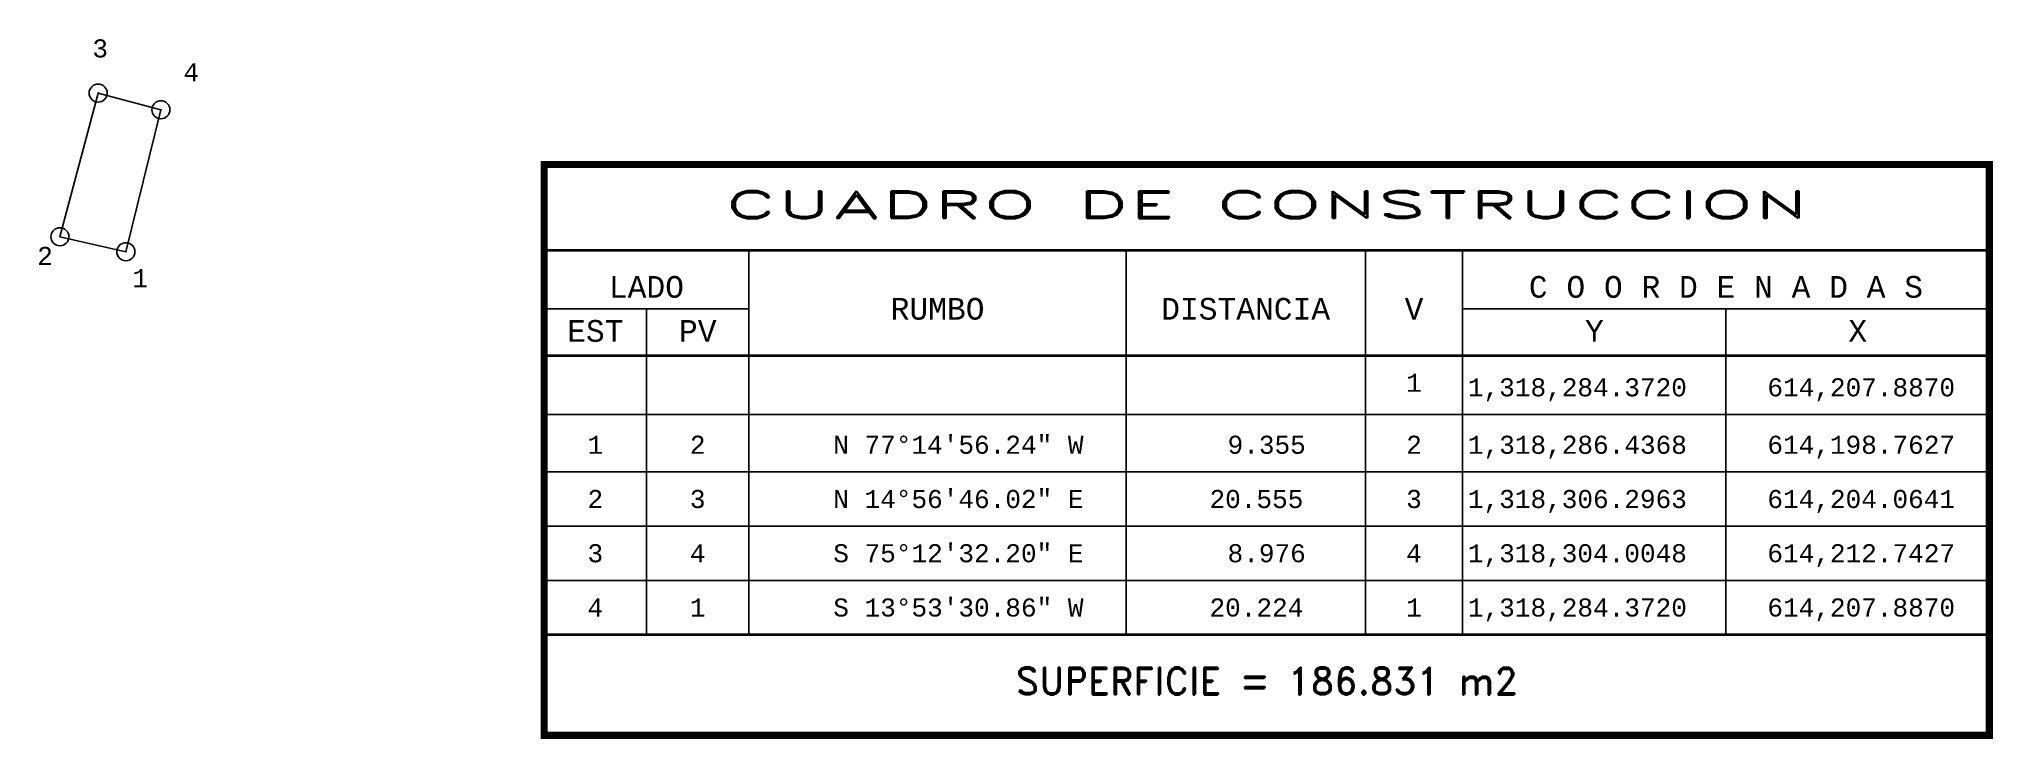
# Model space of a CAD drawing. Header units: millimetres. Extents: x 614196 to 614466, y 1318217 to 1318314.
import ezdxf
from ezdxf.enums import TextEntityAlignment as Align

# ---------------------------------------------------------------- set-up
doc = ezdxf.new("R2010")
doc.units = ezdxf.units.MM
doc.header["$PDMODE"] = 32
doc.header["$PDSIZE"] = 2.5
for name, color, linetype in [('CVL_CUADCON', 1, 'Continuous'), ('CVL_CUADCON_LIN', 8, 'Continuous'), ('CVL_CUADCON_TIT', 1, 'Continuous'), ('CVL_CUADCON_TX', 2, 'Continuous'), ('CVL_PUNTO', 2, 'Continuous'), ('CVL_PUNTO_NUM', 2, 'Continuous')]:
    doc.layers.add(name, color=color, linetype=linetype)
doc.styles.add('HUECA1', font='hueca1.shx')
doc.styles.add('MONOTXT4', font='monotxt4.shx')

msp = doc.modelspace()

# ---------------------------------------------------------------- linework, layer by layer
msp.add_lwpolyline([(614204.06, 1318306.3), (614212.74, 1318304), (614207.89, 1318284.37), (614198.76, 1318286.44)], close=True)
at = {"layer": 'CVL_CUADCON', "color": 1, "linetype": 'Continuous', "const_width": 1, "flags": 128}
msp.add_lwpolyline([(614265.76, 1318296.43), (614465.69, 1318296.43), (614465.69, 1318217.51), (614265.76, 1318217.51)], close=True, dxfattribs=at)
at = {"layer": 'CVL_CUADCON', "color": 1, "linetype": 'Continuous', "const_width": 0.375, "flags": 128}
for points in [[(614265.76, 1318284.55), (614465.69, 1318284.55)], [(614265.76, 1318270.01), (614465.69, 1318270.01)], [(614265.76, 1318231.43), (614465.69, 1318231.43)]]:
    msp.add_lwpolyline(points, dxfattribs=at)
at = {"layer": 'CVL_CUADCON_LIN', "color": 8, "linetype": 'Continuous'}
for p, q in [((614294.08, 1318284.55), (614294.08, 1318231.43)), ((614346.26, 1318284.55), (614346.26, 1318231.43)), ((614379.37, 1318284.55), (614379.37, 1318231.43)), ((614392.83, 1318284.55), (614392.83, 1318231.43)), ((614265.76, 1318276.48), (614294.08, 1318276.48)), ((614279.91, 1318276.48), (614279.91, 1318231.43)), ((614392.83, 1318276.48), (614465.69, 1318276.48)), ((614429.26, 1318276.48), (614429.26, 1318231.43)), ((614265.76, 1318261.87), (614465.69, 1318261.87)), ((614265.76, 1318253.93), (614465.69, 1318253.93)), ((614265.76, 1318246.43), (614465.69, 1318246.43)), ((614265.76, 1318238.93), (614465.69, 1318238.93)), ((614265.76, 1318231.43), (614465.69, 1318231.43))]:
    msp.add_line(p, q, dxfattribs=at)
at = {"layer": 'CVL_PUNTO', "color": 2}
for p in [(614204.06, 1318306.3), (614212.74, 1318304), (614198.76, 1318286.44), (614207.89, 1318284.37)]:
    msp.add_point(p, dxfattribs=at)

# ---------------------------------------------------------------- texts
at = {"layer": 'CVL_CUADCON_TIT', "color": 1, "style": 'HUECA1', "width": 1.758658}
msp.add_text('CUADRO DE CONSTRUCCION', height=3.75, dxfattribs=at).set_placement((614290.76, 1318289), (614440.69, 1318289), align=Align.FIT)
at = {"layer": 'CVL_CUADCON_TIT', "color": 1, "style": 'MONOTXT4'}
for s, p in [('LADO', (614279.91, 1318278.01)), ('C O O R D E N A D A S', (614429.26, 1318278.01)), ('EST', (614272.84, 1318271.92)), ('PV', (614287.01, 1318271.92)), ('Y', (614411.06, 1318271.92)), ('X', (614447.49, 1318271.92))]:
    msp.add_text(s, height=3, dxfattribs=at).set_placement(p, align=Align.CENTER)
at = {"layer": 'CVL_CUADCON_TIT', "color": 1}
for s, height, style, p in [('RUMBO', 3, 'MONOTXT4', (614320.19, 1318276.48)), ('DISTANCIA', 3, 'MONOTXT4', (614362.81, 1318276.48)), ('V', 3, 'MONOTXT4', (614386.11, 1318276.48)), ('SUPERFICIE = 186.831 m2', 3.75, 'HUECA1', (614365.73, 1318225.01))]:
    msp.add_text(s, height=height, dxfattribs=dict(at, style=style)).set_placement(p, align=Align.MIDDLE)
at = {"layer": 'CVL_CUADCON_TX', "color": 2, "style": 'MONOTXT4'}
for s, p in [('1', (614386.1, 1318265)), ('1', (614272.84, 1318256.43)), ('2', (614287, 1318256.43)), ('2', (614386.1, 1318256.43)), ('2', (614272.84, 1318248.93)), ('3', (614287, 1318248.93)), ('3', (614386.1, 1318248.93)), ('3', (614272.84, 1318241.43)), ('4', (614287, 1318241.43)), ('4', (614386.1, 1318241.43)), ('4', (614272.84, 1318233.93)), ('1', (614287, 1318233.93)), ('1', (614386.1, 1318233.93))]:
    msp.add_text(s, height=2.5, dxfattribs=at).set_placement(p, align=Align.CENTER)
for s, p in [('1,318,284.3720', (614393.56, 1318264.37)), ('614,207.8870', (614434.99, 1318264.37)), ('N 77%%d14\'56.24" W', (614305.76, 1318256.43)), ('9.355', (614360.31, 1318256.43)), ('1,318,286.4368', (614393.56, 1318256.43)), ('614,198.7627', (614434.99, 1318256.43)), ('N 14%%d56\'46.02" E', (614305.76, 1318248.93)), ('20.555', (614357.81, 1318248.93)), ('1,318,306.2963', (614393.56, 1318248.93)), ('614,204.0641', (614434.99, 1318248.93)), ('S 75%%d12\'32.20" E', (614305.76, 1318241.43)), ('8.976', (614360.31, 1318241.43)), ('1,318,304.0048', (614393.56, 1318241.43)), ('614,212.7427', (614434.99, 1318241.43)), ('S 13%%d53\'30.86" W', (614305.76, 1318233.93)), ('20.224', (614357.81, 1318233.93)), ('1,318,284.3720', (614393.56, 1318233.93)), ('614,207.8870', (614434.99, 1318233.93))]:
    msp.add_text(s, height=2.5, dxfattribs=at).set_placement(p)
at = {"layer": 'CVL_PUNTO_NUM', "color": 2, "style": 'MONOTXT4'}
for s, p in [('3', (614203.26, 1318311.23)), ('4', (614215.84, 1318307.93)), ('2', (614195.63, 1318282.54)), ('1', (614208.8, 1318279.46))]:
    msp.add_text(s, height=2.5, dxfattribs=at).set_placement(p)

doc.saveas('drawing.dxf')
